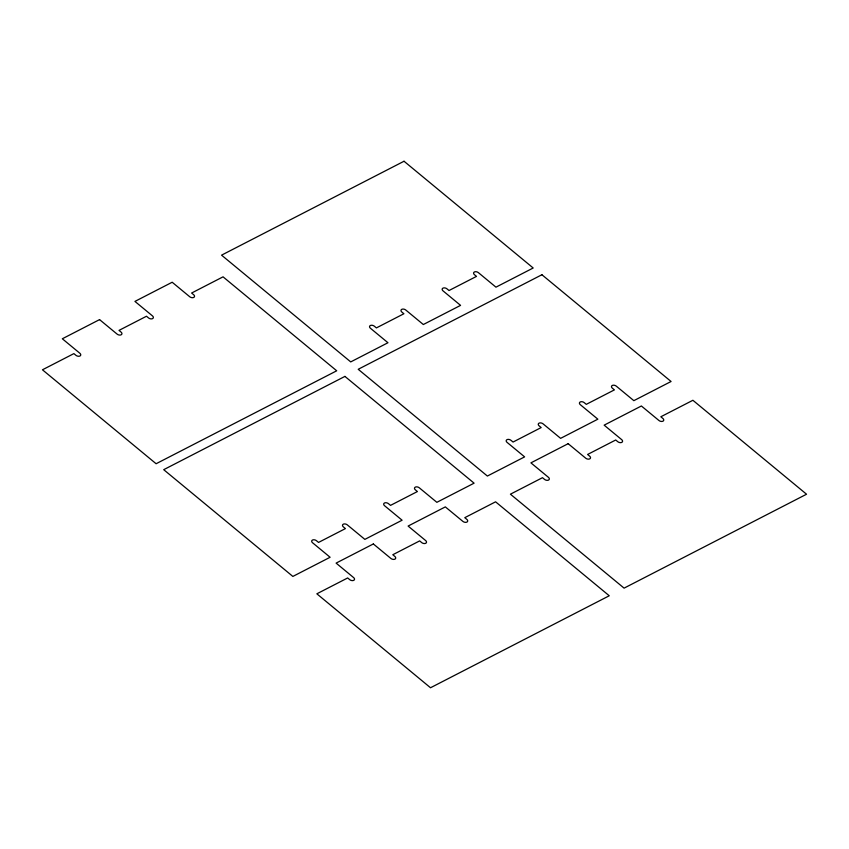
<?xml version="1.0" encoding="UTF-8"?>
<svg xmlns="http://www.w3.org/2000/svg" width="849" height="849" viewBox="0 0 849 849"><rect width="100%" height="100%" fill="white"/><g stroke="black" fill="none" stroke-linecap="round" stroke-linejoin="round"><path stroke-width="1.27" d="M404.028 161.246L221.557 255.156L350.722 361.907L387.961 342.741L370.408 328.234A2.929 1.857 17.6 0 1 370.323 325.528A2.929 1.857 17.6 0 1 374.345 326.207L376.404 327.905L403.901 313.748L401.842 312.05A2.929 1.857 17.6 0 1 401.768 309.344A2.929 1.857 17.6 0 1 405.78 310.023L423.333 324.53L460.572 305.375L443.019 290.857A2.929 1.857 17.6 0 1 442.945 288.151A2.929 1.857 17.6 0 1 446.967 288.83L449.015 290.528L476.512 276.381L474.453 274.683A2.929 1.857 17.6 0 1 474.379 271.977A2.929 1.857 17.6 0 1 478.401 272.656L495.954 287.164L533.193 267.997L404.028 161.246M99.566 319.606L62.327 338.772L79.88 353.28A2.929 1.857 17.6 0 1 79.965 355.996A2.929 1.857 17.6 0 1 75.943 355.317L73.884 353.619L42.45 369.793L156.11 463.734L336.713 370.79L223.054 276.838L191.619 293.022L193.668 294.72A2.929 1.857 17.6 0 1 193.752 297.426A2.929 1.857 17.6 0 1 189.73 296.747L172.177 282.239L134.938 301.406L152.491 315.913A2.929 1.857 17.6 0 1 152.576 318.619A2.929 1.857 17.6 0 1 148.554 317.94L146.495 316.242L119.009 330.388L121.057 332.086A2.929 1.857 17.6 0 1 121.142 334.803A2.929 1.857 17.6 0 1 117.12 334.124L99.566 319.606M541.917 274.736L358.214 369.283L487.379 476.045L524.618 456.879L507.065 442.371A2.929 1.857 17.6 0 1 506.98 439.655A2.929 1.857 17.6 0 1 511.002 440.344L513.061 442.042L541.174 427.567L539.115 425.869A2.929 1.857 17.6 0 1 539.041 423.163A2.929 1.857 17.6 0 1 543.063 423.842L560.616 438.349L597.855 419.183L580.291 404.676A2.929 1.857 17.6 0 1 580.217 401.97A2.929 1.857 17.6 0 1 584.239 402.649L586.288 404.347L614.411 389.882L612.352 388.184A2.929 1.857 17.6 0 1 612.267 385.467A2.929 1.857 17.6 0 1 616.289 386.146L633.842 400.664L671.081 381.498L541.917 274.736M344.927 376.404L163.708 469.677L292.863 576.429L330.102 557.262L312.549 542.755A2.929 1.857 17.6 0 1 312.474 540.049A2.929 1.857 17.6 0 1 316.486 540.728L318.545 542.426L345.416 528.598L343.367 526.9A2.929 1.857 17.6 0 1 343.283 524.194A2.929 1.857 17.6 0 1 347.305 524.873L364.858 539.38L402.097 520.214L384.544 505.707A2.929 1.857 17.6 0 1 384.459 503.001A2.929 1.857 17.6 0 1 388.481 503.68L390.54 505.378L417.411 491.539L415.352 489.841A2.929 1.857 17.6 0 1 415.278 487.135A2.929 1.857 17.6 0 1 419.3 487.814L436.853 502.321L474.092 483.166L344.927 376.404M373.348 543.954L336.108 563.11L353.662 577.628A2.929 1.857 17.6 0 1 353.746 580.334A2.929 1.857 17.6 0 1 349.724 579.655L347.666 577.957L316.847 593.812L430.517 687.754L609.253 595.765L495.593 501.823L464.774 517.678L466.833 519.376A2.929 1.857 17.6 0 1 466.908 522.082A2.929 1.857 17.6 0 1 462.896 521.403L445.332 506.895L408.104 526.062L425.657 540.569A2.929 1.857 17.6 0 1 425.731 543.275A2.929 1.857 17.6 0 1 421.709 542.596L419.661 540.898L392.79 554.737L394.838 556.435A2.929 1.857 17.6 0 1 394.923 559.141A2.929 1.857 17.6 0 1 390.901 558.462L373.348 543.954M568.161 443.687L530.922 462.854L548.475 477.361A2.929 1.857 17.6 0 1 548.55 480.067A2.929 1.857 17.6 0 1 544.527 479.388L542.479 477.69L510.419 494.182L624.089 588.134L806.55 494.224L692.89 400.282L660.83 416.774L662.889 418.472A2.929 1.857 17.6 0 1 662.963 421.178A2.929 1.857 17.6 0 1 658.941 420.499L641.388 405.992L604.148 425.158L621.712 439.665A2.929 1.857 17.6 0 1 621.786 442.371A2.929 1.857 17.6 0 1 617.764 441.692L615.716 439.994L587.593 454.47L589.652 456.168A2.929 1.857 17.6 0 1 589.737 458.874A2.929 1.857 17.6 0 1 585.714 458.195L568.161 443.687"/></g></svg>
